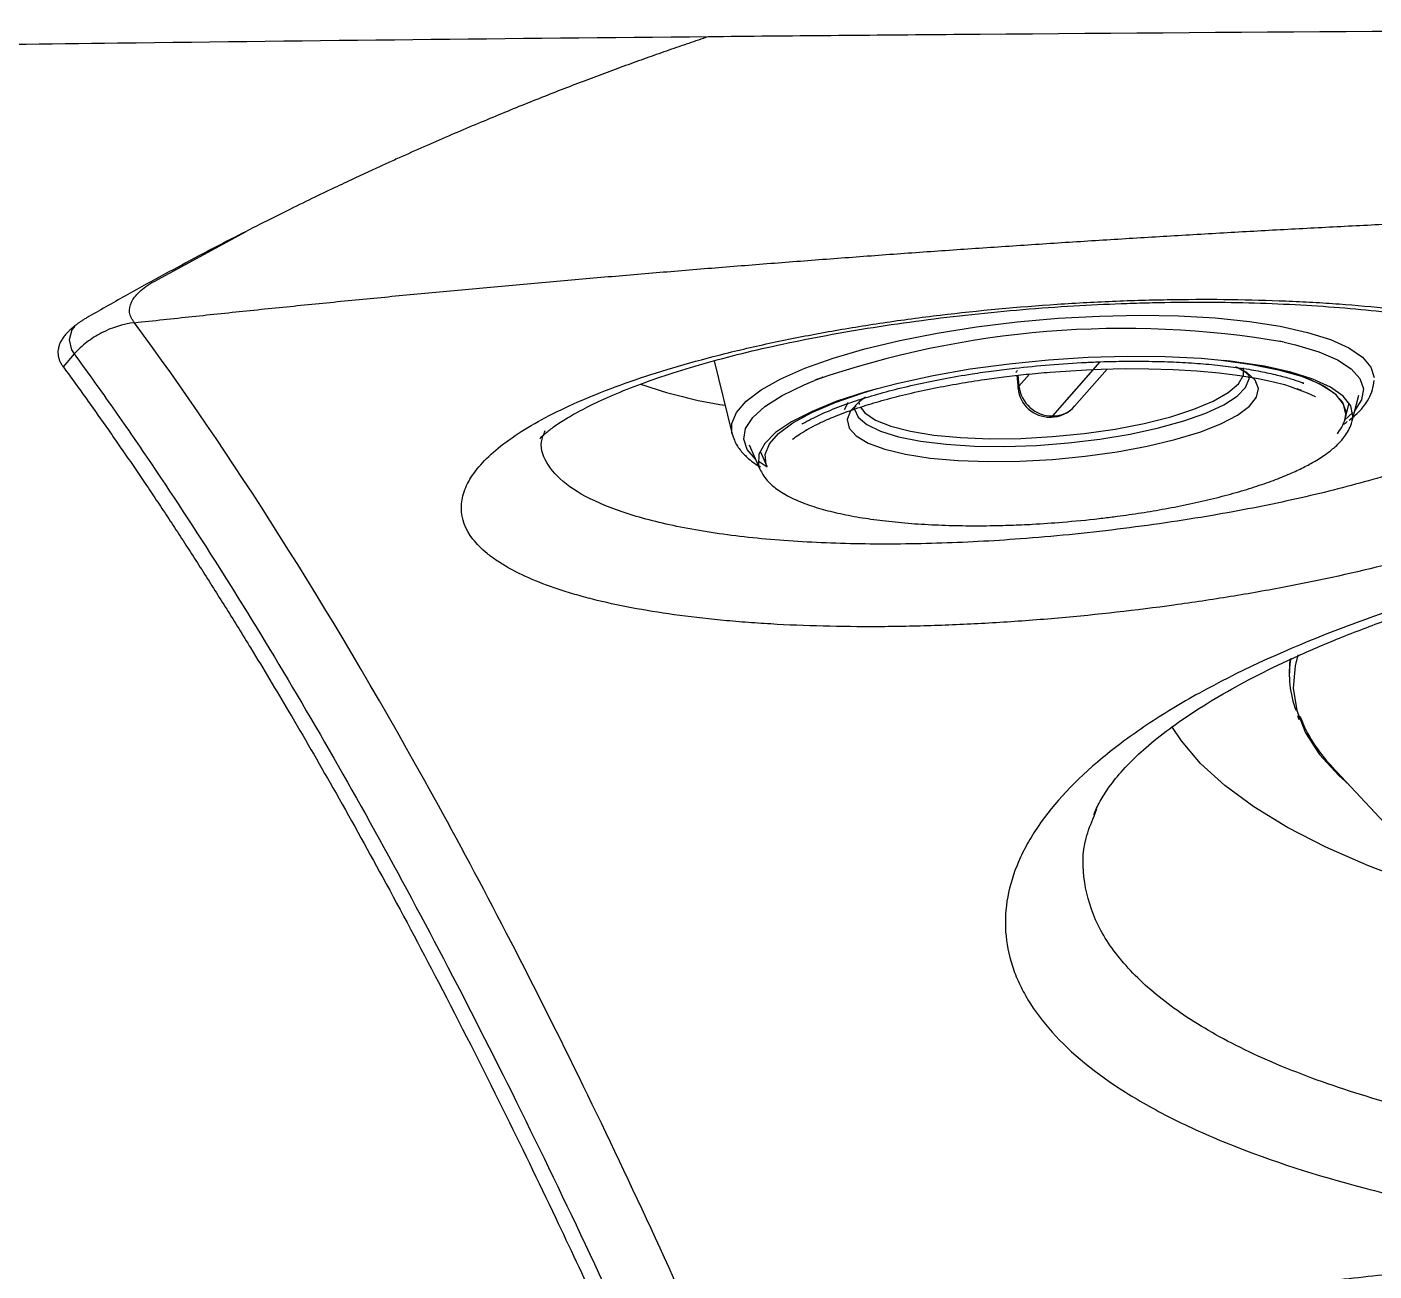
# Model space of a CAD drawing. Extents: x 527 to 611, y 788 to 934.
# Drawn here: x 563.377 to 566.959, y 879.278 to 882.586 of the extents above; entities that cross this region are included whole.
import ezdxf

# ---------------------------------------------------------------- set-up
doc = ezdxf.new("R2010")
doc.units = 0
doc.header["$MEASUREMENT"] = 0
doc.layers.add('1', color=4, linetype='Continuous')
doc.layers.add('GEOMETRY', color=3, linetype='Continuous', lineweight=25)

# ---------------------------------------------------------------- blocks, each defined once
blk = doc.blocks.new('2026_FLAIR')
at = {"layer": 'GEOMETRY'}
for p, q in [((36.6482, 78.5467), (36.8931, 78.6796)), ((39.6528, 78.3852), (39.64, 78.3879)), ((36.4358, 78.3536), (36.4063, 78.3197)), ((38.1379, 78.3355), (38.1847, 78.1434)), ((39.1626, 78.3327), (39.0367, 78.1887)), ((39.0384, 78.1888), (39.1465, 78.3123)), ((39.0957, 78.2146), (39.1822, 78.3135)), ((38.9419, 78.2965), (38.9455, 78.2617)), ((38.9449, 78.2969), (38.9479, 78.2682)), ((38.9479, 78.2682), (38.9759, 78.3002)), ((39.8341, 78.176), (39.8519, 78.2442)), ((38.5221, 78.2256), (38.5233, 78.2193)), ((39.8356, 78.1975), (39.8143, 78.1781)), ((39.8151, 78.1809), (39.826, 78.223)), ((39.031, 78.1855), (39.0327, 78.1855)), ((39.0367, 78.1887), (39.0384, 78.1888)), ((39.8151, 78.1809), (39.8142, 78.1779)), ((39.8318, 78.1689), (39.8341, 78.176)), ((38.1853, 78.1413), (38.1847, 78.1434)), ((38.2307, 78.1119), (38.2593, 78.0475)), ((38.2597, 78.0952), (38.2773, 78.0555)), ((38.2785, 78.0528), (38.2543, 78.0685)), ((39.6682, 77.5422), (39.6665, 77.5076)), ((39.6665, 77.5076), (39.6668, 77.4948)), ((39.6886, 77.3923), (39.6924, 77.3813)), ((39.7793, 77.2573), (40.1638, 76.8447)), ((39.1475, 77.1239), (39.1485, 77.1267)), ((39.1485, 77.1267), (39.1551, 77.145))]:
    blk.add_line(p, q, dxfattribs=at)
at = {"layer": 'GEOMETRY', "flags": 128}
for points in [[(38.1847, 78.1434), (38.1841, 78.1687), (38.1965, 78.1983), (38.2227, 78.2283), (38.2623, 78.2581), (38.3146, 78.2875), (38.3788, 78.3157), (38.4539, 78.3424), (38.5385, 78.3671), (38.6313, 78.3895), (38.7308, 78.4091), (38.8353, 78.4257), (38.9431, 78.4389), (39.0525, 78.4485), (39.1617, 78.4545), (39.2688, 78.4566), (39.3721, 78.4549), (39.47, 78.4494), (39.5607, 78.4401), (39.6428, 78.4273), (39.715, 78.4111), (39.7761, 78.3918), (39.8251, 78.3697), (39.8611, 78.3452), (39.8836, 78.3187), (39.8922, 78.2906)], [(36.4377, 78.4272), (36.4297, 78.4178), (36.4226, 78.3911), (36.429, 78.3645), (36.4358, 78.3536), (36.4358, 78.3536), (36.4358, 78.3536)], [(39.6529, 78.3852), (39.6836, 78.3779), (39.7452, 78.3594), (39.7948, 78.3379), (39.8315, 78.314), (39.8546, 78.2881), (39.8638, 78.2605), (39.8589, 78.2318), (39.84, 78.2024)], [(39.8341, 78.176), (39.836, 78.1885), (39.83, 78.2158), (39.81, 78.2416), (39.7764, 78.2655), (39.7297, 78.2869), (39.6708, 78.3055), (39.6007, 78.321), (39.5207, 78.3331), (39.4323, 78.3416), (39.3369, 78.3463), (39.2363, 78.3472), (39.1323, 78.3442), (39.0268, 78.3374), (38.9216, 78.3269), (38.8185, 78.3129)], [(39.8151, 78.1809), (39.8169, 78.1932), (39.811, 78.2199), (39.7915, 78.245), (39.7587, 78.2683), (39.7131, 78.2892), (39.6556, 78.3074), (39.5872, 78.3225), (39.5091, 78.3343), (39.4916, 78.3364)], [(39.4916, 78.3364), (39.5672, 78.326), (39.6383, 78.3117), (39.6988, 78.2944), (39.7477, 78.2741), (39.784, 78.2515), (39.8072, 78.2268), (39.8167, 78.2004), (39.8151, 78.1809)], [(38.8185, 78.3129), (38.7196, 78.2956), (38.6264, 78.2754), (38.5407, 78.2526), (38.464, 78.2277), (38.3977, 78.201), (38.343, 78.173), (38.3007, 78.1443), (38.2718, 78.1154), (38.2566, 78.0867), (38.2556, 78.0588), (38.2593, 78.0475)], [(38.5016, 78.2043), (38.5004, 78.2025), (38.4914, 78.1791), (38.4963, 78.1565), (38.5149, 78.1356), (38.5467, 78.1167), (38.591, 78.1003), (38.6466, 78.0869), (38.7121, 78.0768), (38.7859, 78.0702), (38.8661, 78.0674), (38.9506, 78.0684), (39.0373, 78.0731), (39.1241, 78.0815), (39.2086, 78.0933), (39.2889, 78.1083), (39.3628, 78.126), (39.4285, 78.146), (39.4843, 78.1678), (39.5288, 78.1909), (39.5608, 78.2146), (39.5797, 78.2384), (39.5848, 78.2617), (39.576, 78.2838), (39.5537, 78.3043), (39.5247, 78.3198)], [(38.5259, 78.2127), (38.5382, 78.1969), (38.5661, 78.1779), (38.6068, 78.1615), (38.6591, 78.1479), (38.7217, 78.1377), (38.7929, 78.131), (38.8706, 78.1281), (38.9528, 78.129), (39.0372, 78.1337), (39.1216, 78.1421), (39.2035, 78.1539), (39.2808, 78.1689), (39.3514, 78.1866), (39.4132, 78.2065), (39.4647, 78.2281), (39.5044, 78.2508), (39.5313, 78.274), (39.5446, 78.297), (39.5447, 78.3166)], [(39.0309, 78.3053), (39.1276, 78.3116), (39.1666, 78.3132), (39.23, 78.3146), (39.2933, 78.3144), (39.3577, 78.3126), (39.4205, 78.309), (39.48, 78.3036), (39.5348, 78.2966), (39.5836, 78.2884), (39.6247, 78.2796), (39.6538, 78.2721), (39.669, 78.2675), (39.7146, 78.2506), (39.7354, 78.2406), (39.736, 78.2402), (39.7361, 78.2402), (39.7361, 78.2402), (39.7361, 78.2402)], [(38.2476, 78.0739), (38.2254, 78.0991), (38.2162, 78.1266), (38.2211, 78.1554), (38.24, 78.1847), (38.2726, 78.2143), (38.3183, 78.2434), (38.3764, 78.2718), (38.4043, 78.2833)], [(38.5107, 78.2083), (38.5109, 78.2071), (38.5205, 78.1856), (38.5436, 78.1658), (38.5797, 78.1483), (38.6277, 78.1334), (38.6864, 78.1217), (38.7544, 78.1134), (38.8297, 78.1087), (38.9104, 78.1077), (38.9944, 78.1105), (39.0794, 78.1171), (39.1633, 78.1271), (39.2439, 78.1405), (39.3189, 78.1567), (39.3865, 78.1754), (39.4449, 78.1962), (39.4925, 78.2183), (39.5281, 78.2414), (39.5507, 78.2647), (39.5598, 78.2877), (39.5598, 78.2955)], [(38.9455, 78.2617), (38.9455, 78.2634), (38.9479, 78.2682)], [(38.2773, 78.0555), (38.2757, 78.0594), (38.2731, 78.0864), (38.2842, 78.1142), (38.3089, 78.1425), (38.3467, 78.1706), (38.397, 78.1981), (38.4589, 78.2246), (38.5312, 78.2495), (38.5712, 78.2613)], [(38.5403, 78.2389), (38.523, 78.2264), (38.5016, 78.2043)], [(38.494, 78.2242), (38.4911, 78.2201), (38.4834, 78.205)], [(39.031, 78.1855), (39.0326, 78.1858), (39.0367, 78.1887)], [(39.0327, 78.1855), (39.0344, 78.1858), (39.0384, 78.1888)], [(39.6893, 77.553), (39.682, 77.5242), (39.6772, 77.4645), (39.6866, 77.4052), (39.71, 77.3464), (39.7474, 77.2887), (39.7985, 77.2323), (39.8258, 77.2074)], [(40.1004, 76.9127), (40.0018, 76.9454), (39.8774, 76.9924), (39.764, 77.0421), (39.6622, 77.0945), (39.5725, 77.1491), (39.4953, 77.2058), (39.431, 77.2643), (39.3799, 77.3244), (39.3544, 77.3632)]]:
    blk.add_lwpolyline(points, dxfattribs=at)
at = {"layer": 'GEOMETRY'}
for centre, radius, start, end in [((39.227, 75.9017), 2.5197, 80.2695, 109.057), ((38.3574, 79.4596), 1.257, 250.6896, 261.2731), ((39.0366, 78.278), 0.0893, 186.3243, 270.0596), ((39.5319, 77.8251), 0.4829, 68.9924, 69.2404), ((39.03, 78.2705), 0.085, 185.9384, 270.6316), ((39.0317, 78.2705), 0.085, 270.6316, 318.8347), ((39.0384, 78.2654), 0.0766, 270.0356, 318.458), ((39.9281, 77.5002), 0.2613, 170.2668, 201.3302), ((40.0559, 77.5258), 0.3854, 200.5883, 224.1554)]:
    blk.add_arc(centre, radius, start, end, dxfattribs=at)
for points, knots in [([(38.1211, 79.197), (37.5978, 79.1921), (36.704, 79.1823), (35.4395, 79.1653), (34.3277, 79.1481), (33.4651, 79.133), (32.9732, 79.124), (32.8518, 79.1218)], [0.3960166, 0.3960166, 0.3960166, 0.3960166, 0.4401333, 0.4713833, 0.5026333, 0.5338833, 0.5441167, 0.5441167, 0.5441167, 0.5441167]), ([(38.1211, 79.197), (38.104, 79.1913), (38.0693, 79.1796), (38.0169, 79.1615), (37.9632, 79.1426), (37.9085, 79.1229), (37.8526, 79.1024), (37.7957, 79.081), (37.7376, 79.0587), (37.6783, 79.0354), (37.618, 79.0113), (37.5566, 78.9861), (37.494, 78.9599), (37.4303, 78.9327), (37.3655, 78.9044), (37.3218, 78.885), (37.2998, 78.875), (37.2998, 78.875)], [0, 0, 0, 0, 0.062749, 0.1268374, 0.1922636, 0.2590262, 0.3271237, 0.3965545, 0.4673169, 0.5394093, 0.6128299, 0.6875769, 0.7636484, 0.8410425, 0.9197572, 0.9997904, 1, 1, 1, 1]), ([(46.2967, 79.2136), (46.0134, 79.2151), (44.2476, 79.2234), (41.7404, 79.223), (39.2984, 79.2076), (38.3391, 79.1991), (38.1211, 79.197)], [0.5441167, 0.5441167, 0.5441167, 0.5441167, 0.5679985, 0.6929985, 0.7554985, 0.7738818, 0.7738818, 0.7738818, 0.7738818]), ([(37.2998, 78.875), (37.2886, 78.87), (37.2641, 78.8589), (37.2242, 78.8406), (37.1779, 78.8191), (37.1251, 78.7942), (37.066, 78.7658), (37.0004, 78.7337), (36.9284, 78.6977), (36.85, 78.6577), (36.7651, 78.6134), (36.6739, 78.5645), (36.5763, 78.5109), (36.5091, 78.4726), (36.4744, 78.4529)], [0, 0, 0, 0, 0.040665, 0.089117, 0.145349, 0.209356, 0.281127, 0.360655, 0.447927, 0.542933, 0.645658, 0.756088, 0.874208, 1, 1, 1, 1]), ([(36.596, 78.4368), (36.6473, 78.4423), (36.7498, 78.4533), (36.9038, 78.4694), (37.0582, 78.4851), (37.213, 78.5004), (37.3682, 78.5153), (37.5238, 78.5298), (37.6798, 78.5439), (37.8362, 78.5576), (37.9929, 78.5709), (38.1501, 78.5838), (38.3076, 78.5963), (38.4656, 78.6084), (38.6239, 78.6201), (38.7827, 78.6313), (38.9418, 78.6421), (39.1013, 78.6525), (39.2612, 78.6625), (39.4215, 78.6721), (39.5822, 78.6812), (39.7433, 78.6898), (39.9048, 78.6981), (40.0667, 78.7059), (40.2289, 78.7132), (40.3916, 78.7201), (40.5546, 78.7265), (40.7181, 78.7325), (40.8819, 78.738), (41.0461, 78.7431), (41.2107, 78.7477), (41.3757, 78.7518), (41.5411, 78.7555), (41.7069, 78.7586), (41.873, 78.7613), (42.0396, 78.7635), (42.2525, 78.7657), (42.5112, 78.7673), (42.8153, 78.7676), (43.1184, 78.7662), (43.4204, 78.7632), (43.7213, 78.7586), (44.0212, 78.7525), (44.3199, 78.7448), (44.6177, 78.7355), (44.9143, 78.7247), (45.2099, 78.7124), (45.5044, 78.6987), (45.7978, 78.6834), (46.0902, 78.6667), (46.3814, 78.6485), (46.6716, 78.6289), (46.9608, 78.6079), (47.2488, 78.5855), (47.5358, 78.5618), (47.7266, 78.5448), (47.8219, 78.5363)], [0, 0, 0, 0, 0.01374, 0.027511, 0.041314, 0.055148, 0.069013, 0.08291, 0.096839, 0.110799, 0.124791, 0.138815, 0.152871, 0.166959, 0.181078, 0.195231, 0.209415, 0.223631, 0.23788, 0.252161, 0.266475, 0.280822, 0.295201, 0.309613, 0.324057, 0.338535, 0.353046, 0.36759, 0.382167, 0.396778, 0.411422, 0.426099, 0.44081, 0.455555, 0.470334, 0.485147, 0.499994, 0.527133, 0.554178, 0.581128, 0.607985, 0.634749, 0.66142, 0.688, 0.714488, 0.740886, 0.767194, 0.793412, 0.819542, 0.845583, 0.871536, 0.897401, 0.92318, 0.948872, 0.974479, 1, 1, 1, 1]), ([(36.5961, 78.4368), (36.5945, 78.439), (36.5928, 78.4412), (36.5899, 78.4456), (36.5886, 78.4478), (36.5854, 78.4545), (36.584, 78.459), (36.582, 78.4726), (36.5835, 78.4818), (36.5923, 78.5004), (36.5995, 78.5097), (36.6196, 78.5283), (36.6324, 78.5375), (36.6482, 78.5467)], [0, 0, 0, 0, 0.0625, 0.0625, 0.125, 0.125, 0.25, 0.25, 0.5, 0.5, 0.75, 0.75, 1, 1, 1, 1]), ([(39.0496, 78.4859), (38.9448, 78.4789), (38.8412, 78.4693), (38.713, 78.454), (38.6874, 78.4507), (38.6369, 78.444), (38.6118, 78.4404), (38.5375, 78.4294), (38.4888, 78.4215), (38.3935, 78.4044), (38.3468, 78.3953), (38.2781, 78.3808), (38.2555, 78.3758), (38.2107, 78.3655), (38.1886, 78.3602), (38.0805, 78.3333), (38.0007, 78.31), (37.8912, 78.2725), (37.8563, 78.2596), (37.7901, 78.2328), (37.7591, 78.2192), (37.6731, 78.1777), (37.6246, 78.1492), (37.5651, 78.1053), (37.5475, 78.0904), (37.5175, 78.0607), (37.5051, 78.046), (37.4851, 78.0165), (37.4776, 78.0019), (37.4677, 77.9727), (37.4652, 77.9582), (37.4654, 77.9149), (37.4759, 77.8874), (37.5063, 77.848), (37.519, 77.8352), (37.5417, 77.8166), (37.55, 77.8104), (37.5677, 77.7984), (37.5771, 77.7925), (37.627, 77.7638), (37.6758, 77.743), (37.7478, 77.7198), (37.7628, 77.7153), (37.7938, 77.7065), (37.81, 77.7023), (37.8597, 77.6902), (37.8946, 77.6828), (38.0044, 77.6627), (38.0842, 77.652), (38.1925, 77.6422), (38.2147, 77.6403), (38.2594, 77.6371), (38.282, 77.6357), (38.3506, 77.632), (38.444, 77.6285), (38.5413, 77.6279), (38.6157, 77.6285), (38.6407, 77.6289), (38.6913, 77.6301), (38.7169, 77.6308), (38.7937, 77.6336), (38.8452, 77.6361), (38.9231, 77.641), (38.9493, 77.6428), (39.0014, 77.6467), (39.0273, 77.6488), (39.1568, 77.6602), (39.259, 77.6717), (39.4105, 77.6926), (39.4606, 77.7001), (39.5354, 77.7123), (39.5603, 77.7166), (39.6093, 77.7252), (39.6336, 77.7297), (39.7532, 77.7525), (39.8442, 77.7725), (39.9519, 77.7998), (39.9732, 77.8054), (40.0151, 77.8167), (40.0358, 77.8225), (40.0961, 77.8401), (40.1345, 77.852), (40.244, 77.8887), (40.3097, 77.9142), (40.3823, 77.9475), (40.3963, 77.9542), (40.4231, 77.9676), (40.4359, 77.9743), (40.4726, 77.9946), (40.4947, 78.0081), (40.5343, 78.0354), (40.5518, 78.0491), (40.5745, 78.0697), (40.5815, 78.0766), (40.5942, 78.0904), (40.6, 78.0974), (40.6255, 78.1317), (40.6356, 78.1586), (40.6359, 78.1981), (40.6334, 78.2112), (40.6233, 78.237), (40.6157, 78.2496), (40.5855, 78.2863), (40.5557, 78.3095), (40.4961, 78.3423), (40.4737, 78.3529), (40.4247, 78.373), (40.3981, 78.3826), (40.3408, 78.4007), (40.31, 78.4093), (40.2608, 78.4214), (40.2439, 78.4253), (40.2089, 78.4328), (40.1909, 78.4365), (40.0984, 78.4541), (40.0184, 78.4657), (39.8895, 78.4793), (39.8451, 78.4833), (39.7761, 78.4883), (39.7527, 78.4898), (39.7055, 78.4925), (39.6816, 78.4936), (39.5617, 78.4986), (39.4628, 78.4999), (39.3356, 78.4981), (39.31, 78.4976), (39.2584, 78.4962), (39.2324, 78.4953), (39.1542, 78.4922), (39.102, 78.4894), (39.0496, 78.4859)], [0, 0, 0, 0, 0.03125, 0.03125, 0.039063, 0.039063, 0.046875, 0.046875, 0.0625, 0.0625, 0.078125, 0.078125, 0.085938, 0.085938, 0.09375, 0.09375, 0.125, 0.125, 0.140625, 0.140625, 0.15625, 0.15625, 0.1875, 0.1875, 0.203125, 0.203125, 0.21875, 0.21875, 0.234375, 0.234375, 0.25, 0.25, 0.28125, 0.28125, 0.296875, 0.296875, 0.304688, 0.304688, 0.3125, 0.3125, 0.34375, 0.34375, 0.351563, 0.351563, 0.359375, 0.359375, 0.375, 0.375, 0.40625, 0.40625, 0.414063, 0.414063, 0.421875, 0.421875, 0.4375, 0.453125, 0.453125, 0.460938, 0.460938, 0.46875, 0.46875, 0.484375, 0.484375, 0.492188, 0.492188, 0.5, 0.5, 0.53125, 0.53125, 0.546875, 0.546875, 0.554688, 0.554688, 0.5625, 0.5625, 0.59375, 0.59375, 0.601563, 0.601563, 0.609375, 0.609375, 0.625, 0.625, 0.65625, 0.65625, 0.664063, 0.664063, 0.671875, 0.671875, 0.6875, 0.6875, 0.703125, 0.703125, 0.710937, 0.710937, 0.71875, 0.71875, 0.75, 0.75, 0.765625, 0.765625, 0.78125, 0.78125, 0.8125, 0.8125, 0.828125, 0.828125, 0.84375, 0.84375, 0.859375, 0.859375, 0.867187, 0.867187, 0.875, 0.875, 0.90625, 0.90625, 0.921875, 0.921875, 0.929687, 0.929687, 0.9375, 0.9375, 0.96875, 0.96875, 0.976562, 0.976562, 0.984375, 0.984375, 1, 1, 1, 1]), ([(37.674, 78.1283), (37.6738, 78.128), (37.6728, 78.1263), (37.6776, 78.1328), (37.691, 78.145), (37.7157, 78.1639), (37.7518, 78.1869), (37.8001, 78.2132), (37.8608, 78.2416), (37.9332, 78.2709), (38.0165, 78.3002), (38.1094, 78.3286), (38.2107, 78.3554), (38.3197, 78.3805), (38.4362, 78.4036), (38.5601, 78.4248), (38.6894, 78.4435), (38.8227, 78.4595), (38.958, 78.4724), (39.0908, 78.4819), (39.1829, 78.4864), (39.2526, 78.4889), (39.3241, 78.4909), (39.4331, 78.492), (39.5599, 78.4902), (39.6831, 78.4854), (39.8012, 78.4775), (39.9124, 78.4669), (40.0152, 78.4537), (40.1079, 78.4385), (40.1889, 78.4216), (40.257, 78.4039), (40.3124, 78.3859), (40.3551, 78.3687), (40.384, 78.3538), (40.3989, 78.3445), (40.4043, 78.3394), (40.4029, 78.3409), (40.4028, 78.341)], [0, 0, 0, 0, 0.003196, 0.026173, 0.050124, 0.075575, 0.102681, 0.131347, 0.161315, 0.192241, 0.223766, 0.255558, 0.287375, 0.318943, 0.351506, 0.384615, 0.418107, 0.451811, 0.485544, 0.519133, 0.550297, 0.554037, 0.571245, 0.604012, 0.636939, 0.670097, 0.703363, 0.736517, 0.76935, 0.801637, 0.83314, 0.863609, 0.892987, 0.922177, 0.950537, 0.974914, 0.998178, 1, 1, 1, 1]), ([(36.4744, 78.4529), (36.4717, 78.4514), (36.4663, 78.4482), (36.4588, 78.4435), (36.4516, 78.4388), (36.4449, 78.4341), (36.4385, 78.4293), (36.4326, 78.4245), (36.4271, 78.4198), (36.422, 78.415), (36.4172, 78.4102), (36.4129, 78.4053), (36.409, 78.4005), (36.4055, 78.3957), (36.4025, 78.3908), (36.3991, 78.3847), (36.396, 78.3775), (36.3936, 78.3691), (36.3925, 78.3607), (36.3927, 78.3524), (36.3941, 78.3441), (36.3968, 78.3359), (36.4008, 78.3277), (36.4045, 78.3224), (36.4063, 78.3197)], [0, 0, 0, 0, 0.035975, 0.071862, 0.107676, 0.143433, 0.179146, 0.214833, 0.250507, 0.286185, 0.321882, 0.357613, 0.393393, 0.429238, 0.465162, 0.501182, 0.563803, 0.626186, 0.688412, 0.750561, 0.812714, 0.874951, 0.937353, 1, 1, 1, 1]), ([(36.596, 78.4368), (36.5655, 78.4329), (36.5356, 78.4236), (36.4947, 78.4023), (36.4817, 78.394), (36.4635, 78.38), (36.4576, 78.3751), (36.4492, 78.3673), (36.4464, 78.3646), (36.441, 78.3592), (36.4384, 78.3564), (36.4358, 78.3536)], [0, 0, 0, 0, 0.5, 0.5, 0.75, 0.75, 0.875, 0.875, 0.9375, 0.9375, 1, 1, 1, 1]), ([(38.1375, 75.6561), (38.0098, 75.9455), (37.8817, 76.2203), (37.6251, 76.7411), (37.4965, 76.987), (37.1107, 77.6817), (36.8531, 78.0874), (36.596, 78.4368)], [0, 0, 0, 0, 0.25, 0.25, 0.5, 0.5, 1, 1, 1, 1]), ([(36.4358, 78.3536), (36.468, 78.3096), (36.5002, 78.2647), (36.5646, 78.1732), (36.5968, 78.1266), (36.6936, 77.9841), (36.7581, 77.8855), (36.9519, 77.5793), (37.0813, 77.361), (37.3405, 76.8959), (37.4702, 76.6492), (37.7297, 76.127), (37.8594, 75.8516), (37.9891, 75.5618)], [0, 0, 0, 0, 0.0625, 0.0625, 0.125, 0.125, 0.25, 0.25, 0.5, 0.5, 0.75, 0.75, 1, 1, 1, 1]), ([(40.3907, 78.3492), (40.3935, 78.3341), (40.3999, 78.2999), (40.3642, 78.2437), (40.2915, 78.183), (40.1825, 78.1231), (40.0404, 78.0658), (39.8702, 78.0123), (39.676, 77.9643), (39.4553, 77.9212), (39.2112, 77.8854), (38.9626, 77.8607), (38.7271, 77.8482), (38.5105, 77.8469), (38.3075, 77.8563), (38.1254, 77.8771), (37.9679, 77.9082), (37.8412, 77.9496), (37.7469, 77.9995), (37.6921, 78.0569), (37.6714, 78.1078), (37.684, 78.1396), (37.688, 78.1497)], [0, 0, 0, 0, 0.040505, 0.091892, 0.143412, 0.194932, 0.246508, 0.298085, 0.349567, 0.40105, 0.459033, 0.517014, 0.567487, 0.618398, 0.669308, 0.720239, 0.771169, 0.822319, 0.873469, 0.924877, 0.976287, 1, 1, 1, 1]), ([(36.4063, 78.3197), (36.4152, 78.3076), (36.433, 78.2833), (36.4599, 78.246), (36.4871, 78.2079), (36.5147, 78.1689), (36.5426, 78.1289), (36.5709, 78.088), (36.5996, 78.0462), (36.6286, 78.0034), (36.658, 77.9595), (36.6877, 77.9147), (36.7177, 77.8688), (36.7481, 77.8219), (36.7789, 77.7739), (36.81, 77.7248), (36.8415, 77.6746), (36.8733, 77.6233), (36.9285, 77.5334), (37.012, 77.3942), (37.1289, 77.1921), (37.2614, 76.9537), (37.4121, 76.6704), (37.5655, 76.3681), (37.7058, 76.0789), (37.8147, 75.8464), (37.8954, 75.6699), (37.9578, 75.5309), (38.012, 75.4084), (38.0649, 75.287), (38.1166, 75.1669), (38.1671, 75.0481), (38.2163, 74.9308), (38.2642, 74.8151), (38.3109, 74.7011), (38.3564, 74.5889), (38.3862, 74.5141), (38.401, 74.4772)], [0, 0, 0, 0, 0.013329, 0.026833, 0.04051, 0.054361, 0.068386, 0.082586, 0.09696, 0.111508, 0.126231, 0.141128, 0.1562, 0.171446, 0.186868, 0.202464, 0.218235, 0.234181, 0.250302, 0.301069, 0.359598, 0.425903, 0.499999, 0.585935, 0.656217, 0.710808, 0.749685, 0.777491, 0.804681, 0.831256, 0.857215, 0.882557, 0.907282, 0.931389, 0.954878, 0.977748, 1, 1, 1, 1]), ([(38.3455, 78.1267), (38.3455, 78.1267), (38.3455, 78.1267), (38.3456, 78.1267), (38.3457, 78.1268), (38.3508, 78.1308), (38.3684, 78.1433), (38.398, 78.1604), (38.4358, 78.1784), (38.4785, 78.196), (38.5314, 78.2144), (38.5908, 78.232), (38.6535, 78.248), (38.7203, 78.2626), (38.788, 78.2752), (38.8505, 78.285), (38.9101, 78.2931), (38.9685, 78.2998), (39.0097, 78.3035), (39.0309, 78.3053)], [0, 0, 0, 0, 0.0000037, 0.0000173, 0.0001051, 0.0013346, 0.0496477, 0.1562589, 0.2135883, 0.2970817, 0.3888478, 0.4707037, 0.5571548, 0.6431567, 0.7249178, 0.8026326, 0.8618916, 0.92909, 1, 1, 1, 1]), ([(38.3705, 78.167), (38.3705, 78.167), (38.3705, 78.167), (38.3705, 78.167), (38.3705, 78.1671), (38.3714, 78.1676), (38.3792, 78.1721), (38.4003, 78.1835), (38.4397, 78.2017), (38.4912, 78.2216), (38.549, 78.2404), (38.61, 78.2575), (38.6765, 78.2735), (38.7478, 78.288), (38.8162, 78.2998), (38.8799, 78.309), (38.9485, 78.3176), (38.9983, 78.3221), (39.0293, 78.3249)], [0, 0, 0, 0, 0.000005, 0.000033, 0.000135, 0.000723, 0.007654, 0.064178, 0.160001, 0.265699, 0.356547, 0.452688, 0.5495, 0.644235, 0.743628, 0.816961, 0.886014, 1, 1, 1, 1]), ([(38.9411, 78.304), (38.9411, 78.3041), (38.9397, 78.3056), (38.9417, 78.3074), (38.9436, 78.3092)], [0, 0, 0, 0, 0.021243, 1, 1, 1, 1]), ([(39.0293, 78.3249), (39.0618, 78.3273), (39.1075, 78.3306), (39.1743, 78.3333), (39.2304, 78.3345), (39.295, 78.3344), (39.3596, 78.3325), (39.4231, 78.3289), (39.4835, 78.3234), (39.5395, 78.3162), (39.5899, 78.3076), (39.6337, 78.2981), (39.6691, 78.2884), (39.6914, 78.281), (39.7022, 78.277), (39.7047, 78.276), (39.705, 78.2759), (39.705, 78.2759), (39.705, 78.2759)], [0, 0, 0, 0, 0.119224, 0.16787, 0.247781, 0.329384, 0.415341, 0.502984, 0.59102, 0.678217, 0.763322, 0.844708, 0.919535, 0.98049, 0.997043, 0.99992, 0.999999, 1, 1, 1, 1]), ([(39.528, 78.3173), (39.5328, 78.3151), (39.547, 78.3086), (39.5575, 78.2987), (39.56, 78.2941), (39.5599, 78.2943), (39.5598, 78.2943)], [0, 0, 0, 0, 0.180968, 0.540579, 0.891051, 1, 1, 1, 1]), ([(38.4263, 78.2918), (38.4258, 78.2916), (38.419, 78.2892), (38.4114, 78.2862), (38.4043, 78.2833)], [0, 0, 0, 0, 0.067282, 1, 1, 1, 1]), ([(39.8258, 78.1776), (39.8318, 78.1822), (39.8462, 78.1934), (39.8634, 78.2119), (39.8783, 78.2338), (39.8884, 78.2566), (39.891, 78.2746), (39.8921, 78.2827)], [0, 0, 0, 0, 0.165228, 0.398185, 0.620546, 0.828752, 1, 1, 1, 1]), ([(39.6875, 78.2615), (39.6875, 78.2615), (39.6875, 78.2615), (39.6877, 78.2614), (39.6886, 78.2611), (39.6919, 78.2598), (39.6956, 78.2585), (39.698, 78.2575), (39.6986, 78.2573), (39.6986, 78.2573), (39.6986, 78.2573)], [0, 0, 0, 0, 0.002251, 0.009086, 0.039381, 0.268622, 0.821867, 0.954255, 0.993617, 1, 1, 1, 1]), ([(38.5107, 78.2086), (38.5107, 78.2086), (38.5107, 78.2086), (38.5098, 78.2097), (38.5141, 78.2147), (38.5149, 78.2157)], [0, 0, 0, 0, 0.121717, 0.834968, 1, 1, 1, 1]), ([(38.3723, 78.1681), (38.3721, 78.168), (38.3717, 78.1678), (38.3711, 78.1674), (38.3706, 78.1671), (38.3705, 78.1671), (38.3705, 78.167), (38.3705, 78.167), (38.3705, 78.167), (38.3705, 78.167), (38.3705, 78.167), (38.3705, 78.167), (38.3705, 78.167), (38.3705, 78.167)], [0, 0, 0, 0, 0.2020916, 0.7880672, 0.977659, 0.9913039, 0.9939947, 0.9952427, 0.995964, 0.9967031, 0.9975005, 0.9987119, 1, 1, 1, 1]), ([(38.3722, 78.168), (38.3722, 78.1681), (38.3723, 78.1681), (38.3722, 78.1681), (38.3723, 78.1681), (38.3722, 78.1681), (38.3722, 78.1681)], [0, 0, 0, 0, 0.878243, 0.96265, 0.987981, 1, 1, 1, 1]), ([(39.0635, 77.9063), (39.0961, 77.9092), (39.1421, 77.9134), (39.2091, 77.9217), (39.2653, 77.9296), (39.33, 77.9404), (39.3947, 77.9529), (39.4581, 77.9672), (39.5185, 77.9829), (39.5744, 77.9997), (39.6245, 78.0171), (39.6678, 78.0345), (39.7046, 78.0516), (39.7382, 78.0698), (39.7665, 78.0882), (39.7921, 78.109), (39.8088, 78.1265), (39.8216, 78.1455), (39.8287, 78.1589), (39.8312, 78.167), (39.8318, 78.1689)], [0, 0, 0, 0, 0.086779, 0.122299, 0.180719, 0.240543, 0.303745, 0.368421, 0.433659, 0.498579, 0.562247, 0.623301, 0.678811, 0.732963, 0.796479, 0.849838, 0.912424, 0.950056, 0.988259, 1, 1, 1, 1]), ([(39.7946, 78.1415), (39.7987, 78.147), (39.8077, 78.1592), (39.8124, 78.1733), (39.8151, 78.1809)], [0, 0, 0, 0, 0.455535, 1, 1, 1, 1]), ([(39.8087, 78.1652), (39.8118, 78.1671), (39.8163, 78.1698), (39.8198, 78.1727), (39.8208, 78.1736)], [0, 0, 0, 0, 0.701381, 1, 1, 1, 1]), ([(38.1847, 78.1434), (38.1867, 78.1368), (38.1919, 78.1198), (38.2054, 78.0981), (38.2276, 78.0756), (38.2455, 78.0611), (38.2602, 78.054), (38.261, 78.0536)], [0, 0, 0, 0, 0.1506321, 0.3895108, 0.6432982, 0.98223, 1, 1, 1, 1]), ([(38.3798, 78.1497), (38.3798, 78.1497), (38.3798, 78.1497), (38.3799, 78.1497), (38.3807, 78.1502), (38.383, 78.1516), (38.3861, 78.1533), (38.3887, 78.1549), (38.3898, 78.1554), (38.39, 78.1556), (38.3901, 78.1556), (38.3901, 78.1556)], [0, 0, 0, 0, 0.002075, 0.012419, 0.051434, 0.284544, 0.686958, 0.922776, 0.979097, 0.99699, 1, 1, 1, 1]), ([(38.2593, 78.0475), (38.2617, 78.0427), (38.2702, 78.0257), (38.2919, 78.0022), (38.3239, 77.9801), (38.3649, 77.9603), (38.4127, 77.9437), (38.4656, 77.93), (38.5227, 77.9189), (38.5854, 77.91), (38.6525, 77.9032), (38.7237, 77.8988), (38.7967, 77.8966), (38.8642, 77.8966), (38.9267, 77.8981), (38.991, 77.9009), (39.037, 77.9043), (39.0635, 77.9063)], [0, 0, 0, 0, 0.031358, 0.109939, 0.186457, 0.265382, 0.34235, 0.412932, 0.485486, 0.554105, 0.625144, 0.695853, 0.763963, 0.830751, 0.879476, 0.930747, 1, 1, 1, 1]), ([(43.639, 76.0459), (43.6416, 76.0463), (43.6443, 76.0466), (43.6495, 76.0474), (43.6574, 76.0485), (43.6757, 76.0512), (43.7122, 76.0567), (43.7431, 76.0615), (43.8045, 76.0712), (43.8449, 76.078), (43.9642, 76.0988), (44.0415, 76.1135), (44.2665, 76.1605), (44.4076, 76.1954), (44.5724, 76.2441), (44.6048, 76.2541), (44.6683, 76.2747), (44.6993, 76.2851), (44.7897, 76.3171), (44.8466, 76.3392), (45.0078, 76.4077), (45.1023, 76.4564), (45.2039, 76.5214), (45.2234, 76.5346), (45.2607, 76.5614), (45.2784, 76.5749), (45.3286, 76.6158), (45.3582, 76.6435), (45.4356, 76.7279), (45.4722, 76.7858), (45.4987, 76.8601), (45.5031, 76.8751), (45.5098, 76.9052), (45.5122, 76.9202), (45.5163, 76.9654), (45.5151, 76.9954), (45.4999, 77.0853), (45.4744, 77.1449), (45.4229, 77.2188), (45.4116, 77.2336), (45.3871, 77.263), (45.3739, 77.2776), (45.3317, 77.3209), (45.2999, 77.3492), (45.1942, 77.4324), (45.1098, 77.4857), (44.9864, 77.5493), (44.9608, 77.5619), (44.908, 77.5868), (44.8808, 77.5989), (44.7972, 77.6347), (44.7386, 77.6577), (44.5546, 77.7236), (44.421, 77.7639), (44.2398, 77.8095), (44.2028, 77.8183), (44.1276, 77.8356), (44.0895, 77.8439), (43.9739, 77.868), (43.8952, 77.8828), (43.6536, 77.9239), (43.4857, 77.9466), (43.2671, 77.9691), (43.2229, 77.9733), (43.1337, 77.9811), (43.089, 77.9846), (42.9544, 77.9943), (42.8642, 77.9995), (42.5921, 78.0113), (42.4088, 78.014), (42.1771, 78.011), (42.1306, 78.01), (42.0375, 78.0075), (41.9911, 78.0059), (41.8525, 78.0002), (41.7609, 77.9951), (41.4887, 77.9761), (41.3103, 77.9584), (41.0914, 77.9298), (41.0479, 77.9238), (40.9611, 77.9111), (40.9182, 77.9044), (40.7911, 77.8836), (40.7084, 77.8686), (40.4663, 77.8203), (40.3128, 77.7837), (40.1311, 77.7322), (40.0952, 77.7217), (40.0246, 77.6999), (39.99, 77.6888), (39.8884, 77.6549), (39.8238, 77.6314), (39.6388, 77.5586), (39.5273, 77.5069), (39.4029, 77.438), (39.3788, 77.4241), (39.3321, 77.3957), (39.3096, 77.3814), (39.245, 77.3381), (39.2057, 77.3089), (39.0985, 77.22), (39.0414, 77.1593), (38.9884, 77.0817), (38.9788, 77.0661), (38.9613, 77.0347), (38.9535, 77.0189), (38.9332, 76.9719), (38.9237, 76.9407), (38.9066, 76.8475), (38.9107, 76.7861), (38.9353, 76.7105), (38.9412, 76.6955), (38.9551, 76.6655), (38.963, 76.6506), (38.9896, 76.6064), (39.0111, 76.5777), (39.0866, 76.4936), (39.1516, 76.4403), (39.2514, 76.3775), (39.2723, 76.3651), (39.316, 76.3407), (39.3388, 76.3287), (39.4094, 76.2936), (39.4596, 76.2713), (39.6192, 76.2075), (39.7378, 76.1691), (39.9013, 76.1262), (39.9348, 76.1178), (40.0033, 76.1017), (40.0383, 76.0938), (40.1446, 76.0713), (40.2177, 76.0575), (40.4435, 76.0193), (40.6026, 75.9982), (40.7706, 75.9812)], [0, 0, 0, 0, 0.000488, 0.000488, 0.000977, 0.001953, 0.003906, 0.007812, 0.007812, 0.015625, 0.015625, 0.03125, 0.03125, 0.0625, 0.0625, 0.070312, 0.070312, 0.078125, 0.078125, 0.09375, 0.09375, 0.125, 0.125, 0.132812, 0.132812, 0.140625, 0.140625, 0.15625, 0.15625, 0.1875, 0.1875, 0.195313, 0.195313, 0.203125, 0.203125, 0.21875, 0.21875, 0.25, 0.25, 0.257813, 0.257813, 0.265625, 0.265625, 0.28125, 0.28125, 0.3125, 0.3125, 0.320313, 0.320313, 0.328125, 0.328125, 0.34375, 0.34375, 0.375, 0.375, 0.382813, 0.382813, 0.390625, 0.390625, 0.40625, 0.40625, 0.4375, 0.4375, 0.445313, 0.445313, 0.453125, 0.453125, 0.46875, 0.46875, 0.5, 0.5, 0.507813, 0.507813, 0.515625, 0.515625, 0.53125, 0.53125, 0.5625, 0.5625, 0.570313, 0.570313, 0.578125, 0.578125, 0.59375, 0.59375, 0.625, 0.625, 0.632813, 0.632813, 0.640625, 0.640625, 0.65625, 0.65625, 0.6875, 0.6875, 0.695313, 0.695313, 0.703125, 0.703125, 0.71875, 0.71875, 0.75, 0.75, 0.757813, 0.757813, 0.765625, 0.765625, 0.78125, 0.78125, 0.8125, 0.8125, 0.820312, 0.820312, 0.828125, 0.828125, 0.84375, 0.84375, 0.875, 0.875, 0.882812, 0.882812, 0.890625, 0.890625, 0.90625, 0.90625, 0.9375, 0.9375, 0.945312, 0.945312, 0.953125, 0.953125, 0.96875, 0.96875, 1, 1, 1, 1]), ([(39.1473, 77.1272), (39.1474, 77.1278), (39.1502, 77.1381), (39.1625, 77.1628), (39.1868, 77.2022), (39.2226, 77.2466), (39.2702, 77.2944), (39.3285, 77.3433), (39.3981, 77.3932), (39.4787, 77.4436), (39.5713, 77.4944), (39.6757, 77.5452), (39.7916, 77.5953), (39.9183, 77.6441), (40.0553, 77.6911), (40.2017, 77.7359), (40.3567, 77.778), (40.5194, 77.8171), (40.6889, 77.8528), (40.8565, 77.8838), (40.9696, 77.9013), (41.0223, 77.9094)], [0, 0, 0, 0, 0.003606, 0.059233, 0.112238, 0.168325, 0.222819, 0.276487, 0.32882, 0.382038, 0.436206, 0.491288, 0.547189, 0.603781, 0.660918, 0.718448, 0.776222, 0.834105, 0.891944, 0.949642, 1, 1, 1, 1]), ([(40.8561, 76.2002), (40.7406, 76.2129), (40.5093, 76.2385), (40.1949, 76.2943), (39.9167, 76.3617), (39.6806, 76.4412), (39.4891, 76.5284), (39.3382, 76.624), (39.2266, 76.7256), (39.1512, 76.834), (39.1175, 76.948), (39.1154, 77.0456), (39.1395, 77.1045), (39.1475, 77.1239)], [0, 0, 0, 0, 0.10281, 0.206035, 0.308829, 0.404979, 0.501127, 0.591314, 0.681799, 0.771989, 0.863262, 0.954838, 1, 1, 1, 1]), ([(40.7709, 75.9812), (40.7367, 75.9786), (40.6683, 75.9734), (40.5658, 75.9652), (40.4634, 75.9565), (40.3611, 75.9476), (40.2588, 75.9382), (40.1567, 75.9284), (40.0547, 75.9183), (39.9528, 75.9078), (39.851, 75.897), (39.7493, 75.8857), (39.6477, 75.8741), (39.5462, 75.8622), (39.4448, 75.8498), (39.3435, 75.8371), (39.2423, 75.824), (39.1413, 75.8106), (39.0404, 75.7968), (38.9396, 75.7826), (38.8389, 75.7681), (38.7383, 75.7532), (38.6379, 75.7379), (38.5375, 75.7223), (38.4373, 75.7063), (38.3373, 75.6899), (38.2373, 75.6732), (38.1708, 75.6618), (38.1375, 75.6561)], [0, 0, 0, 0, 0.038735, 0.077447, 0.116138, 0.154808, 0.193455, 0.232081, 0.270684, 0.309266, 0.347826, 0.386364, 0.42488, 0.463375, 0.501848, 0.540299, 0.578728, 0.617136, 0.655521, 0.693885, 0.732227, 0.770546, 0.808844, 0.847119, 0.885372, 0.923603, 0.961812, 1, 1, 1, 1])]:
    blk.add_open_spline(points, degree=3, knots=knots, dxfattribs=at)

msp = doc.modelspace()

# ---------------------------------------------------------------- block references
at = {"layer": '1'}
msp.add_blockref('2026_FLAIR', (527.0666, 803.3631), dxfattribs=at)

doc.saveas('drawing.dxf')
